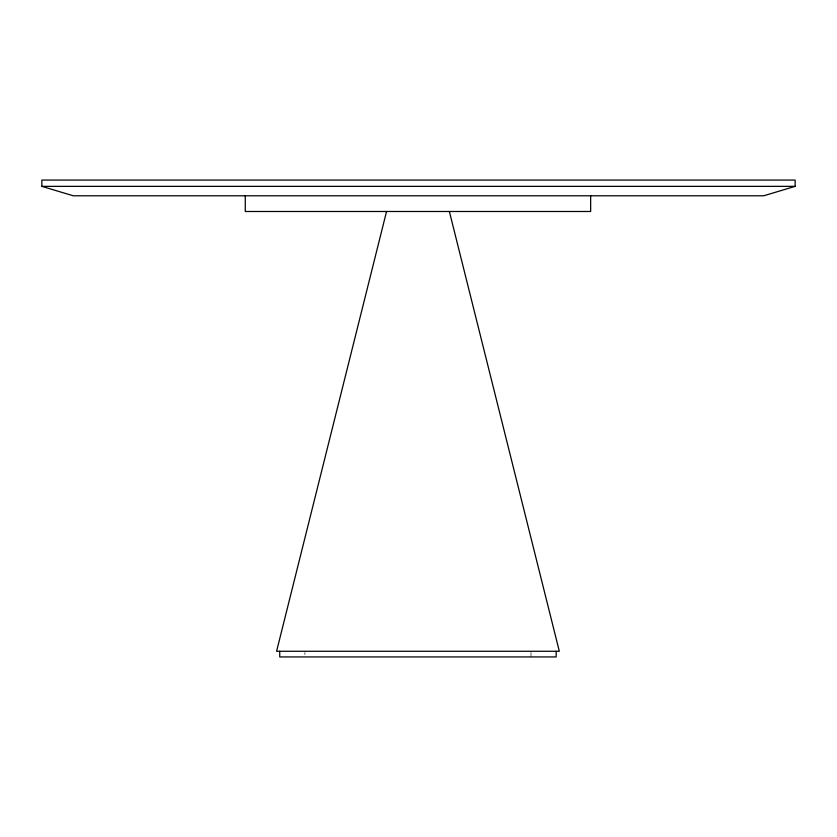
<?xml version="1.0" encoding="UTF-8"?>
<svg xmlns="http://www.w3.org/2000/svg" width="837" height="837" viewBox="0 0 837 837"><rect width="100%" height="100%" fill="white"/><g stroke="black" fill="none" stroke-linecap="round" stroke-linejoin="round"><path stroke-width="0.63" stroke-dasharray="4.18 3.14" d="M531.014 652.4L531.014 656.93M304.909 652.4L304.909 654.66"/><path stroke-width="1.26" d="M386.548 211.489L276.597 651.27L559.315 651.27L449.375 211.489M795.15 186.358L763.721 195.785L73.279 195.785L41.85 186.358L41.85 180.07L795.15 180.07L795.15 186.358L41.85 186.358M590.65 195.785L590.65 211.489L245.272 211.489L245.272 195.785M556.176 651.27L556.176 656.93L279.736 656.93L279.736 651.27"/></g></svg>
